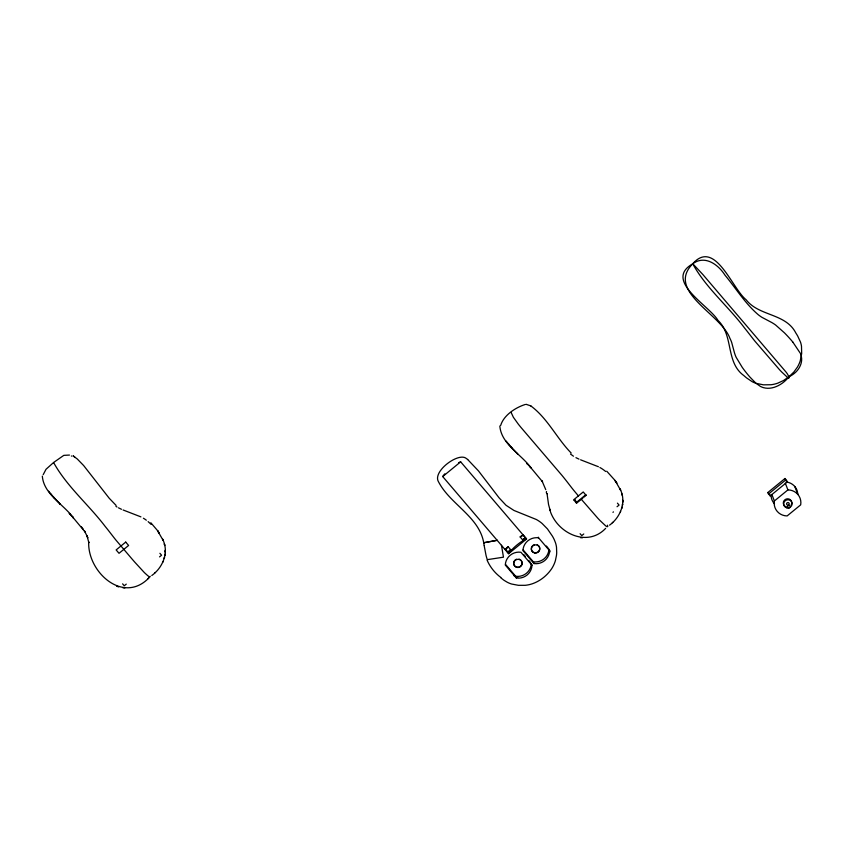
<?xml version="1.0" encoding="UTF-8"?>
<svg xmlns="http://www.w3.org/2000/svg" width="844" height="844" viewBox="0 0 844 844"><rect width="100%" height="100%" fill="white"/><g stroke="black" fill="none" stroke-linecap="round" stroke-linejoin="round"><path stroke-width="1.27" d="M151.793 575.513C162.998 567.506 169.327 551.881 162.533 539.042L163.135 540.403L157.501 530.549L150.844 522.774M609.558 525.158C620.635 517.161 626.765 501.621 620.034 488.898L620.646 490.258L615.012 480.405L606.741 471.205M500.692 425.408C503.731 415.185 515.526 407.557 525.126 404.519M42.327 476.111C43.698 494.204 63.648 504.438 73.428 517.868L72.679 517.066L85.065 531.942L84.484 530.992L87.46 536.868L87.765 537.913L87.048 535.898L88.852 542.724L88.704 541.837C87.333 571.979 123.277 604.694 149.019 577.792M499.827 425.967C501.199 444.06 521.149 454.283 530.939 467.724L530.19 466.922L542.565 481.797L541.985 480.848L545.751 489.636M150.243 576.325L149.842 576.948A33.865 2.796 50.7 0 1 147.521 575.46L145.411 573.572A36.092 2.975 50.7 0 1 144.166 572.38L134.755 562.136A89.105 7.343 50.7 0 1 131.949 558.907L115.923 540.076A13.588 1.118 50.7 0 1 114.404 538.177L108.254 530.254A26.997 2.226 50.7 0 0 105.067 526.287C88.546 504.585 66.824 486.439 53.583 462.512L63.817 455.359L69.451 455.064M165.002 555.014L165.107 554.191L164.939 555.542M622.513 504.87L622.619 504.047L622.439 505.398M43.202 474.644L46.04 469.264L53.583 462.512M164.369 558L164.538 557.325L164.232 558.538M621.88 507.856L622.049 507.181L621.733 508.394M162.839 562.136L163.135 561.555M620.351 511.981L620.635 511.411M155.254 572.464L154.832 572.876M612.765 522.32L612.333 522.731M576.283 502.539L585.863 494.689L586.116 495.354L584.037 497.095M582.845 498.087L581.949 498.825M126.273 584.122L124.258 585.778L122.602 583.848M159.548 556.882L161.563 555.225L159.906 553.295M442.699 476.554L460.666 461.837L526.572 538.989L508.594 553.706L442.699 476.554A14.38 3.503 -40.5 0 1 444.799 473.843M506.273 548.305L508.151 546.764L510.62 549.655A14.38 3.503 -40.5 0 0 508.12 552.778L505.334 549.075L508.12 552.778M522.626 539.833L525.443 537.522L525.759 538.335A14.38 3.503 -40.5 0 0 522.626 539.833L520.157 536.942L522.035 535.402M507.803 551.965L510.62 549.655M580.756 499.806L576.547 503.193L573.656 499.796L583.236 491.957L586.116 495.354M583.774 533.978L581.759 535.623L580.113 533.703M617.048 506.727L619.063 505.081L617.418 503.151M767.829 492.537L784.973 478.495L786.619 480.426L787.22 481.998L770.087 496.029L767.829 492.537L769.475 494.468M768.441 494.099L785.574 480.067L784.973 478.495M787.906 489.9A13.398 12.955 -21.2 0 1 800.682 504.849L787.146 515.927A13.398 12.955 -21.2 0 1 774.381 500.977L787.906 489.9L785.3 483.179M148.628 578.108L147.637 578.91M605.633 528.376C587.751 547.239 558.728 534.052 550.573 512.15M580.493 537.681L582.392 537.818M122.992 587.835L124.891 587.973M526.023 404.276L530.855 405.911M116.577 586.158L118.698 586.928M580.588 459.811L598.417 466.732M123.076 509.966L140.916 516.876M578.995 459.136L575.946 457.659M121.483 509.28L118.445 507.814M513.774 575.566L514.534 575.967A22.334 21.585 -21.2 0 0 517.773 577.307M115.955 506.347L116.999 507.001M530.528 405.7C547.513 418.086 556.66 438.215 571.209 453.07M74.694 456.91L73.017 455.844L77.205 458.914L83.661 465.561L109.235 498.266L116.071 505.377M573.466 456.203L570.512 454.061M500.661 577.686L503.182 579.67A38.908 37.6 -21.2 0 0 504.311 580.472L507.096 582.149A26.417 25.531 -21.2 0 0 511.654 584.037L518.395 585.314L525.179 585.314A31.407 30.352 -21.2 0 0 532.638 583.668C540.318 580.936 546.975 575.555 551.565 568.867A31.428 30.373 -21.2 0 0 555.415 560.564L556.47 555.405A38.202 36.914 -21.2 0 0 556.702 552.693L556.512 547.292A26.333 25.447 -21.2 0 0 555.426 542.576L554.234 539.601A46.8 45.228 -21.2 0 0 552.377 536.098L547.439 528.903L542.122 523.491A37.263 36.007 -21.2 0 0 536.351 519.503L513.933 510.441L506.062 505.303L499.057 497.802L478.464 470.889L467.681 459.516M148.133 521.624L151.097 524.388M527.468 464.094L526.719 463.303L530.939 467.724M69.968 514.239L69.208 513.447L73.428 517.868M511.242 447.12L517.741 454.083L517.055 453.355M53.742 497.274L60.23 504.237L59.555 503.499M508.563 444.049L511.823 447.784M51.051 494.204L54.322 497.939M785.574 480.067L787.22 481.998M581.347 499.321L597.774 518.174A24.402 2.015 50.7 0 0 599.778 520.305L605.507 525.707A33.739 2.785 50.7 0 0 607.079 526.73L607.764 526.487L607.458 525.19M546.406 546.036L548.104 548.03M538.577 537.828L549.623 550.763A13.398 12.955 -21.2 0 1 533.999 563.56L522.953 550.626A13.398 12.955 -21.2 0 1 538.577 537.828L538.324 537.174M522.974 534.632L525.759 538.335M523.122 549.877L533.324 561.819L533.999 563.56M523.66 554.519L525.358 556.502M528.755 560.49L530.454 562.473M531.984 565.216L520.927 552.271A13.398 12.955 -21.2 0 0 505.303 565.069L516.359 578.013A13.398 12.955 -21.2 0 0 531.984 565.216L531.604 564.235M505.482 564.33L515.684 576.273L516.359 578.013M578.467 495.945L576.252 493.339A28.601 2.353 50.7 0 1 575.545 492.495L574.722 491.514A14.443 1.192 50.7 0 1 571.652 487.705L567.696 482.578A28.854 2.374 50.7 0 0 561.977 475.394L521.043 427.518A19.444 1.604 50.7 0 1 518.322 424.163L513.363 417.252L511.084 412.368M792.769 341.999L800.46 353.478A19.939 12.765 37.4 0 1 801.367 356.442C802.739 362.878 799.289 369.45 794.331 373.407A55.409 35.459 37.4 0 1 789.003 376.719L783.38 380.591L777.925 383.102A31.365 30.31 -21.2 0 1 771.057 384.737L763.461 384.832L756.171 383.376A26.333 25.447 -21.2 0 1 752.162 381.667L746.645 377.954A66.581 64.344 -21.2 0 1 743.838 375.569C725.376 362.234 733.826 335.416 718.033 320.446C709.171 305.444 663.342 280.546 692.629 263.887C714.974 238.303 732.012 288.606 746.128 299.736C758.956 316.384 785.701 313.113 795.829 332.99A66.581 64.344 -21.2 0 1 797.738 336.112L800.492 342.094A26.333 25.447 -21.2 0 1 801.494 346.262L801.673 353.531L800.239 360.842A31.365 30.31 -21.2 0 1 797.38 367.172L793.898 371.982L789.003 376.719A55.409 41.789 66.3 0 1 783.876 381.963C778.274 386.552 770.561 389.738 763.324 387.607A19.939 15.044 66.3 0 1 760.328 386.341L755.813 383.123L749.926 377.078A99.159 74.789 66.3 0 1 742.266 367.404L736.19 357.381A26.269 19.813 66.3 0 1 734.459 352.792L731.642 342.305A26.723 20.161 66.3 0 0 729.807 338.106C721.061 314.084 665.737 291.275 692.629 263.887C704.634 254.656 718.17 264.394 724.954 275.123C735.979 288.384 745.073 303.492 758.313 314.759A26.723 17.102 37.4 0 0 762.058 317.397L771.564 322.419A26.269 16.817 37.4 0 1 775.668 325.056L784.456 332.852A99.159 63.458 37.4 0 1 792.769 341.999M506.126 441.064L509.09 444.672M48.625 491.208L51.579 494.827M81.404 526.846L83.429 529.462M794.763 486.46L797.865 494.447M771.891 494.552L774.381 500.977M576.547 503.193L575.218 499.764A14.38 3.503 -40.5 0 1 574.279 500.344M550.351 511.137L548.547 504.512L547.06 493.782M621.838 493.687L622.218 495.375M164.337 543.831L164.707 545.519L164.401 544.158M484.066 545.087C480.901 517.667 451.276 505.313 439.017 482.736A20.551 19.855 -21.2 0 1 437.836 480.352C434.628 470.087 457.226 453.534 465.339 457.838A21.037 20.33 -21.2 0 1 467.681 459.516M484.15 545.551L485.996 555.183A48.087 46.473 -21.2 0 0 487.294 559.656L503.467 557.188L501.463 545.266M622.798 501.674L622.777 500.249L622.798 502.169M165.287 551.828L165.276 550.394L165.287 552.314M787.895 505.123A1.308 1.266 -21.2 0 1 786.65 503.52A1.308 1.266 -21.2 0 1 788.623 502.781A1.308 1.266 -21.2 0 1 788.718 504.817M787.104 507.022A4.252 4.104 -21.2 0 1 783.422 502.043A4.252 4.104 -21.2 0 1 789.077 499.036A4.252 4.104 -21.2 0 1 791.229 504.839M786.302 481.998A13.398 12.955 -21.2 0 1 797.759 493.94M774.518 503.857A13.398 12.955 -21.2 0 1 771.11 494.447M143.406 518.237A37.263 36.007 -21.2 0 1 146.339 520.199M71.36 455.96A21.037 20.33 -21.2 0 1 71.635 456.14M505.64 549.887A14.38 3.503 -40.5 0 1 508.151 546.764M520.157 536.942A14.38 3.503 -40.5 0 1 523.291 535.434M508.594 553.706A14.38 3.503 -40.5 0 1 526.572 538.989M458.566 462.744A14.38 3.503 -40.5 0 1 460.666 461.837M531.309 563.476A13.398 12.955 -21.2 0 1 515.684 576.273M548.948 549.022A13.398 12.955 -21.2 0 1 533.324 561.819M549.655 550.225A22.334 21.585 -21.2 0 1 549.908 551.934M519.123 559.129A4.252 4.104 -21.2 0 1 521.275 565.427A4.252 4.104 -21.2 0 1 514.418 565.586A4.252 4.104 -21.2 0 1 516.56 559.192M537.174 544.813A4.252 4.104 -21.2 0 1 538.746 551.206A4.252 4.104 -21.2 0 1 531.984 551.026A4.252 4.104 -21.2 0 1 534.21 544.739M500.84 577.465A45.639 44.11 -21.2 0 1 487.115 560.226M599.873 467.492A37.263 36.007 -21.2 0 1 605.644 471.479M613.388 511.833A13.398 12.955 -21.2 0 1 612.987 512.403M550.531 511.147A21.237 5.359 -9.5 0 1 549.919 509.354M547.197 493.751A22.767 5.739 -9.5 0 1 546.532 491.514M692.607 263.56C705.784 287.846 728.224 306.203 744.798 328.316A27.757 2.289 50.7 0 1 746.972 331.027L753.291 339.13A14.084 1.161 50.7 0 0 755.053 341.324L779.234 369.377A25.046 2.068 50.7 0 0 781.565 371.856L787.41 377.321A31.365 2.585 50.7 0 0 788.823 378.165L789.182 377.236L787.42 373.966A8.693 0.717 50.7 0 0 786.144 372.193L702.82 274.479L692.607 263.56M125.714 542.091L116.145 549.929L119.025 553.305L128.605 545.467L125.714 542.091M497.221 540.297L483.633 542.766L497.169 540.329M616.806 483.074L615.023 480.447L616.753 483.032M159.305 533.229L157.512 530.591L159.242 533.186M788.707 507.919A1.308 1.266 -21.2 0 0 790.227 506.263A1.308 1.266 -21.2 0 0 788.032 505.841A1.308 1.266 -21.2 0 0 788.707 507.919M786.988 507.909A4.252 4.104 -21.2 0 0 791.925 502.518A4.252 4.104 -21.2 0 0 784.772 501.146A4.252 4.104 -21.2 0 0 786.988 507.909M517.066 567.453A4.252 4.104 -21.2 0 0 522.003 562.062A4.252 4.104 -21.2 0 0 514.84 560.69A4.252 4.104 -21.2 0 0 517.066 567.453M534.706 552.999A4.252 4.104 -21.2 0 0 539.643 547.608A4.252 4.104 -21.2 0 0 532.49 546.247A4.252 4.104 -21.2 0 0 534.706 552.999"/></g></svg>
